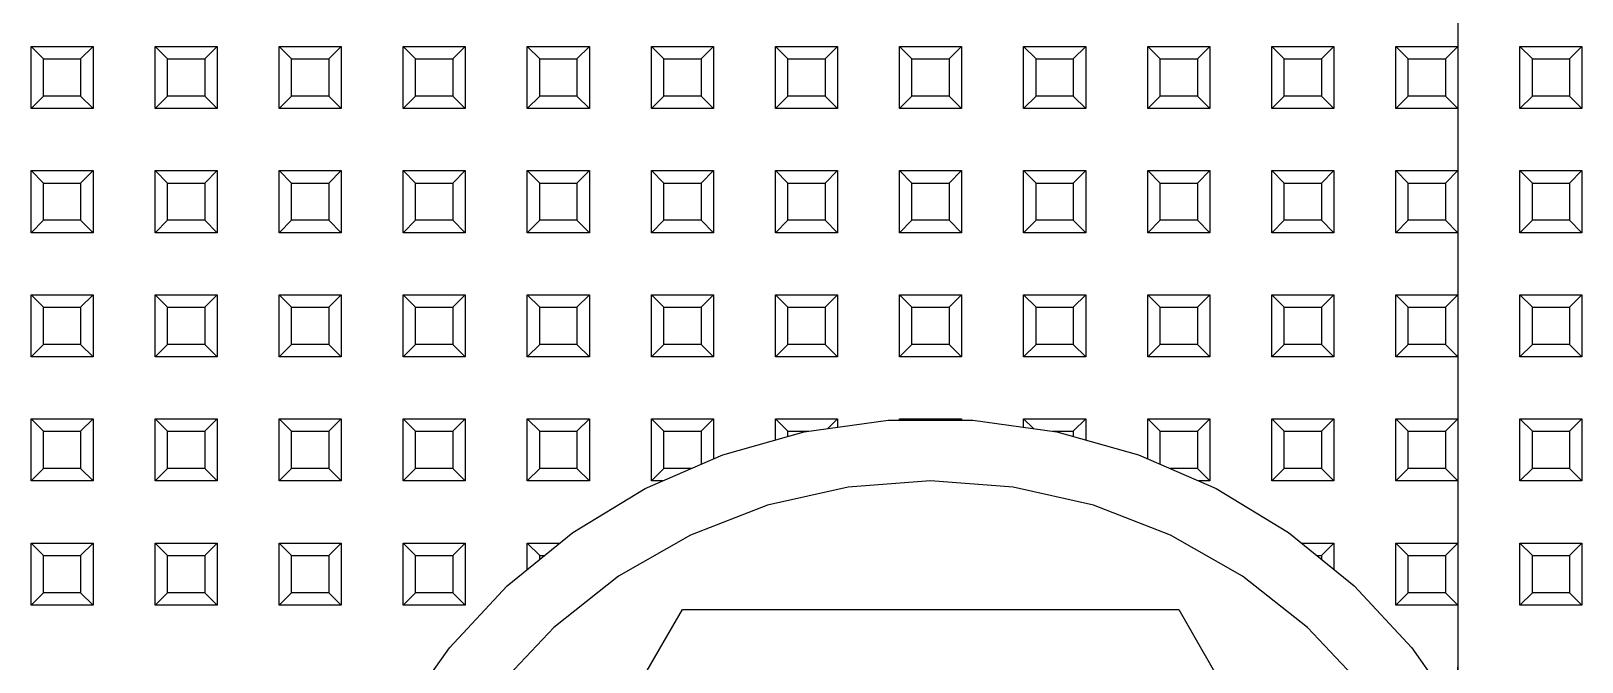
# Model space of a CAD drawing. Header units: millimetres. Extents: x 0 to 156, y 0 to 155.
# Drawn here: x 111.5 to 136.5, y 20.08 to 30.25 of the extents above; entities that cross this region are included whole.
import ezdxf

# ---------------------------------------------------------------- set-up
doc = ezdxf.new("R2010")
doc.units = ezdxf.units.MM

# ---------------------------------------------------------------- blocks, each defined once
blk = doc.blocks.new('CHINT_70dbcf6fe7c4519691b3c42ff544d895_FACE_0')
at = {"color": 141, "linetype": 'Continuous', "true_color": 0x40d9ff}
for p, q in [((111.7, 29.8), (111.5, 30)), ((111.5, 29), (111.5, 30)), ((111.5, 30), (112.5, 30)), ((112.3, 29.8), (112.5, 30)), ((112.5, 30), (112.5, 29)), ((113.7, 29.8), (113.5, 30)), ((113.5, 29), (113.5, 30)), ((113.5, 30), (114.5, 30)), ((114.3, 29.8), (114.5, 30)), ((114.5, 30), (114.5, 29)), ((115.7, 29.8), (115.5, 30)), ((115.5, 29), (115.5, 30)), ((115.5, 30), (116.5, 30)), ((116.3, 29.8), (116.5, 30)), ((116.5, 30), (116.5, 29)), ((117.7, 29.8), (117.5, 30)), ((117.5, 29), (117.5, 30)), ((117.5, 30), (118.5, 30)), ((118.3, 29.8), (118.5, 30)), ((118.5, 30), (118.5, 29)), ((119.7, 29.8), (119.5, 30)), ((119.5, 29), (119.5, 30)), ((119.5, 30), (120.5, 30)), ((120.3, 29.8), (120.5, 30)), ((120.5, 30), (120.5, 29)), ((121.7, 29.8), (121.5, 30)), ((121.5, 29), (121.5, 30)), ((121.5, 30), (122.5, 30)), ((122.3, 29.8), (122.5, 30)), ((122.5, 30), (122.5, 29)), ((123.7, 29.8), (123.5, 30)), ((123.5, 29), (123.5, 30)), ((123.5, 30), (124.5, 30)), ((124.3, 29.8), (124.5, 30)), ((124.5, 30), (124.5, 29)), ((125.7, 29.8), (125.5, 30)), ((125.5, 29), (125.5, 30)), ((125.5, 30), (126.5, 30)), ((126.3, 29.8), (126.5, 30)), ((126.5, 30), (126.5, 29)), ((127.7, 29.8), (127.5, 30)), ((127.5, 29), (127.5, 30)), ((127.5, 30), (128.5, 30)), ((128.3, 29.8), (128.5, 30)), ((128.5, 30), (128.5, 29)), ((129.7, 29.8), (129.5, 30)), ((129.5, 29), (129.5, 30)), ((129.5, 30), (130.5, 30)), ((130.3, 29.8), (130.5, 30)), ((130.5, 30), (130.5, 29)), ((131.7, 29.8), (131.5, 30)), ((131.5, 29), (131.5, 30)), ((131.5, 30), (132.5, 30)), ((132.3, 29.8), (132.5, 30)), ((132.5, 30), (132.5, 29)), ((133.7, 29.8), (133.5, 30)), ((133.5, 29), (133.5, 30)), ((133.5, 30), (134.5, 30)), ((134.3, 29.8), (134.5, 30)), ((134.5, 30), (134.5, 29)), ((135.7, 29.8), (135.5, 30)), ((135.5, 29), (135.5, 30)), ((135.5, 30), (136.5, 30)), ((136.3, 29.8), (136.5, 30)), ((136.5, 30), (136.5, 29)), ((111.7, 29.8), (112.3, 29.8)), ((111.7, 29.2), (111.7, 29.8)), ((112.3, 29.8), (112.3, 29.2)), ((113.7, 29.8), (114.3, 29.8)), ((113.7, 29.2), (113.7, 29.8)), ((114.3, 29.8), (114.3, 29.2)), ((115.7, 29.8), (116.3, 29.8)), ((115.7, 29.2), (115.7, 29.8)), ((116.3, 29.8), (116.3, 29.2)), ((117.7, 29.8), (118.3, 29.8)), ((117.7, 29.2), (117.7, 29.8)), ((118.3, 29.8), (118.3, 29.2)), ((119.7, 29.8), (120.3, 29.8)), ((119.7, 29.2), (119.7, 29.8)), ((120.3, 29.8), (120.3, 29.2)), ((121.7, 29.8), (122.3, 29.8)), ((121.7, 29.2), (121.7, 29.8)), ((122.3, 29.8), (122.3, 29.2)), ((123.7, 29.8), (124.3, 29.8)), ((123.7, 29.2), (123.7, 29.8)), ((124.3, 29.8), (124.3, 29.2)), ((125.7, 29.8), (126.3, 29.8)), ((125.7, 29.2), (125.7, 29.8)), ((126.3, 29.8), (126.3, 29.2)), ((127.7, 29.8), (128.3, 29.8)), ((127.7, 29.2), (127.7, 29.8)), ((128.3, 29.8), (128.3, 29.2)), ((129.7, 29.8), (130.3, 29.8)), ((129.7, 29.2), (129.7, 29.8)), ((130.3, 29.8), (130.3, 29.2)), ((131.7, 29.8), (132.3, 29.8)), ((131.7, 29.2), (131.7, 29.8)), ((132.3, 29.8), (132.3, 29.2)), ((133.7, 29.8), (134.3, 29.8)), ((133.7, 29.2), (133.7, 29.8)), ((134.3, 29.8), (134.3, 29.2)), ((135.7, 29.8), (136.3, 29.8)), ((135.7, 29.2), (135.7, 29.8)), ((136.3, 29.8), (136.3, 29.2)), ((111.7, 29.2), (111.5, 29)), ((112.5, 29), (111.5, 29)), ((112.3, 29.2), (111.7, 29.2)), ((112.3, 29.2), (112.5, 29)), ((113.7, 29.2), (113.5, 29)), ((114.5, 29), (113.5, 29)), ((114.3, 29.2), (113.7, 29.2)), ((114.3, 29.2), (114.5, 29)), ((115.7, 29.2), (115.5, 29)), ((116.5, 29), (115.5, 29)), ((116.3, 29.2), (115.7, 29.2)), ((116.3, 29.2), (116.5, 29)), ((117.7, 29.2), (117.5, 29)), ((118.5, 29), (117.5, 29)), ((118.3, 29.2), (117.7, 29.2)), ((118.3, 29.2), (118.5, 29)), ((119.7, 29.2), (119.5, 29)), ((120.5, 29), (119.5, 29)), ((120.3, 29.2), (119.7, 29.2)), ((120.3, 29.2), (120.5, 29)), ((121.7, 29.2), (121.5, 29)), ((122.5, 29), (121.5, 29)), ((122.3, 29.2), (121.7, 29.2)), ((122.3, 29.2), (122.5, 29)), ((123.7, 29.2), (123.5, 29)), ((124.5, 29), (123.5, 29)), ((124.3, 29.2), (123.7, 29.2)), ((124.3, 29.2), (124.5, 29)), ((125.7, 29.2), (125.5, 29)), ((126.5, 29), (125.5, 29)), ((126.3, 29.2), (125.7, 29.2)), ((126.3, 29.2), (126.5, 29)), ((127.7, 29.2), (127.5, 29)), ((128.5, 29), (127.5, 29)), ((128.3, 29.2), (127.7, 29.2)), ((128.3, 29.2), (128.5, 29)), ((129.7, 29.2), (129.5, 29)), ((130.5, 29), (129.5, 29)), ((130.3, 29.2), (129.7, 29.2)), ((130.3, 29.2), (130.5, 29)), ((131.7, 29.2), (131.5, 29)), ((132.5, 29), (131.5, 29)), ((132.3, 29.2), (131.7, 29.2)), ((132.3, 29.2), (132.5, 29)), ((133.7, 29.2), (133.5, 29)), ((134.5, 29), (133.5, 29)), ((134.3, 29.2), (133.7, 29.2)), ((134.3, 29.2), (134.5, 29)), ((135.7, 29.2), (135.5, 29)), ((136.5, 29), (135.5, 29)), ((136.3, 29.2), (135.7, 29.2)), ((136.3, 29.2), (136.5, 29)), ((111.7, 27.8), (111.5, 28)), ((111.5, 27), (111.5, 28)), ((111.5, 28), (112.5, 28)), ((112.3, 27.8), (112.5, 28)), ((112.5, 28), (112.5, 27)), ((113.7, 27.8), (113.5, 28)), ((113.5, 27), (113.5, 28)), ((113.5, 28), (114.5, 28)), ((114.3, 27.8), (114.5, 28)), ((114.5, 28), (114.5, 27)), ((115.7, 27.8), (115.5, 28)), ((115.5, 27), (115.5, 28)), ((115.5, 28), (116.5, 28)), ((116.3, 27.8), (116.5, 28)), ((116.5, 28), (116.5, 27)), ((117.7, 27.8), (117.5, 28)), ((117.5, 27), (117.5, 28)), ((117.5, 28), (118.5, 28)), ((118.3, 27.8), (118.5, 28)), ((118.5, 28), (118.5, 27)), ((119.7, 27.8), (119.5, 28)), ((119.5, 27), (119.5, 28)), ((119.5, 28), (120.5, 28)), ((120.3, 27.8), (120.5, 28)), ((120.5, 28), (120.5, 27)), ((121.7, 27.8), (121.5, 28)), ((121.5, 27), (121.5, 28)), ((121.5, 28), (122.5, 28)), ((122.3, 27.8), (122.5, 28)), ((122.5, 28), (122.5, 27)), ((123.7, 27.8), (123.5, 28)), ((123.5, 27), (123.5, 28)), ((123.5, 28), (124.5, 28)), ((124.3, 27.8), (124.5, 28)), ((124.5, 28), (124.5, 27)), ((125.7, 27.8), (125.5, 28)), ((125.5, 27), (125.5, 28)), ((125.5, 28), (126.5, 28)), ((126.3, 27.8), (126.5, 28)), ((126.5, 28), (126.5, 27)), ((127.7, 27.8), (127.5, 28)), ((127.5, 27), (127.5, 28)), ((127.5, 28), (128.5, 28)), ((128.3, 27.8), (128.5, 28)), ((128.5, 28), (128.5, 27)), ((129.7, 27.8), (129.5, 28)), ((129.5, 27), (129.5, 28)), ((129.5, 28), (130.5, 28)), ((130.3, 27.8), (130.5, 28)), ((130.5, 28), (130.5, 27)), ((131.7, 27.8), (131.5, 28)), ((131.5, 27), (131.5, 28)), ((131.5, 28), (132.5, 28)), ((132.3, 27.8), (132.5, 28)), ((132.5, 28), (132.5, 27)), ((133.7, 27.8), (133.5, 28)), ((133.5, 27), (133.5, 28)), ((133.5, 28), (134.5, 28)), ((134.3, 27.8), (134.5, 28)), ((134.5, 28), (134.5, 27)), ((135.7, 27.8), (135.5, 28)), ((135.5, 27), (135.5, 28)), ((135.5, 28), (136.5, 28)), ((136.3, 27.8), (136.5, 28)), ((136.5, 28), (136.5, 27)), ((111.7, 27.8), (112.3, 27.8)), ((111.7, 27.2), (111.7, 27.8)), ((112.3, 27.8), (112.3, 27.2)), ((113.7, 27.8), (114.3, 27.8)), ((113.7, 27.2), (113.7, 27.8)), ((114.3, 27.8), (114.3, 27.2)), ((115.7, 27.8), (116.3, 27.8)), ((115.7, 27.2), (115.7, 27.8)), ((116.3, 27.8), (116.3, 27.2)), ((117.7, 27.8), (118.3, 27.8)), ((117.7, 27.2), (117.7, 27.8)), ((118.3, 27.8), (118.3, 27.2)), ((119.7, 27.8), (120.3, 27.8)), ((119.7, 27.2), (119.7, 27.8)), ((120.3, 27.8), (120.3, 27.2)), ((121.7, 27.8), (122.3, 27.8)), ((121.7, 27.2), (121.7, 27.8)), ((122.3, 27.8), (122.3, 27.2)), ((123.7, 27.8), (124.3, 27.8)), ((123.7, 27.2), (123.7, 27.8)), ((124.3, 27.8), (124.3, 27.2)), ((125.7, 27.8), (126.3, 27.8)), ((125.7, 27.2), (125.7, 27.8)), ((126.3, 27.8), (126.3, 27.2)), ((127.7, 27.8), (128.3, 27.8)), ((127.7, 27.2), (127.7, 27.8)), ((128.3, 27.8), (128.3, 27.2)), ((129.7, 27.8), (130.3, 27.8)), ((129.7, 27.2), (129.7, 27.8)), ((130.3, 27.8), (130.3, 27.2)), ((131.7, 27.8), (132.3, 27.8)), ((131.7, 27.2), (131.7, 27.8)), ((132.3, 27.8), (132.3, 27.2)), ((133.7, 27.8), (134.3, 27.8)), ((133.7, 27.2), (133.7, 27.8)), ((134.3, 27.8), (134.3, 27.2)), ((135.7, 27.8), (136.3, 27.8)), ((135.7, 27.2), (135.7, 27.8)), ((136.3, 27.8), (136.3, 27.2)), ((111.7, 27.2), (111.5, 27)), ((112.5, 27), (111.5, 27)), ((112.3, 27.2), (111.7, 27.2)), ((112.3, 27.2), (112.5, 27)), ((113.7, 27.2), (113.5, 27)), ((114.5, 27), (113.5, 27)), ((114.3, 27.2), (113.7, 27.2)), ((114.3, 27.2), (114.5, 27)), ((115.7, 27.2), (115.5, 27)), ((116.5, 27), (115.5, 27)), ((116.3, 27.2), (115.7, 27.2)), ((116.3, 27.2), (116.5, 27)), ((117.7, 27.2), (117.5, 27)), ((118.5, 27), (117.5, 27)), ((118.3, 27.2), (117.7, 27.2)), ((118.3, 27.2), (118.5, 27)), ((119.7, 27.2), (119.5, 27)), ((120.5, 27), (119.5, 27)), ((120.3, 27.2), (119.7, 27.2)), ((120.3, 27.2), (120.5, 27)), ((121.7, 27.2), (121.5, 27)), ((122.5, 27), (121.5, 27)), ((122.3, 27.2), (121.7, 27.2)), ((122.3, 27.2), (122.5, 27)), ((123.7, 27.2), (123.5, 27)), ((124.5, 27), (123.5, 27)), ((124.3, 27.2), (123.7, 27.2)), ((124.3, 27.2), (124.5, 27)), ((125.7, 27.2), (125.5, 27)), ((126.5, 27), (125.5, 27)), ((126.3, 27.2), (125.7, 27.2)), ((126.3, 27.2), (126.5, 27)), ((127.7, 27.2), (127.5, 27)), ((128.5, 27), (127.5, 27)), ((128.3, 27.2), (127.7, 27.2)), ((128.3, 27.2), (128.5, 27)), ((129.7, 27.2), (129.5, 27)), ((130.5, 27), (129.5, 27)), ((130.3, 27.2), (129.7, 27.2)), ((130.3, 27.2), (130.5, 27)), ((131.7, 27.2), (131.5, 27)), ((132.5, 27), (131.5, 27)), ((132.3, 27.2), (131.7, 27.2)), ((132.3, 27.2), (132.5, 27)), ((133.7, 27.2), (133.5, 27)), ((134.5, 27), (133.5, 27)), ((134.3, 27.2), (133.7, 27.2)), ((134.3, 27.2), (134.5, 27)), ((135.7, 27.2), (135.5, 27)), ((136.5, 27), (135.5, 27)), ((136.3, 27.2), (135.7, 27.2)), ((136.3, 27.2), (136.5, 27)), ((111.7, 25.8), (111.5, 26)), ((111.5, 25), (111.5, 26)), ((111.5, 26), (112.5, 26)), ((112.3, 25.8), (112.5, 26)), ((112.5, 26), (112.5, 25)), ((113.7, 25.8), (113.5, 26)), ((113.5, 25), (113.5, 26)), ((113.5, 26), (114.5, 26)), ((114.3, 25.8), (114.5, 26)), ((114.5, 26), (114.5, 25)), ((115.7, 25.8), (115.5, 26)), ((115.5, 25), (115.5, 26)), ((115.5, 26), (116.5, 26)), ((116.3, 25.8), (116.5, 26)), ((116.5, 26), (116.5, 25)), ((117.7, 25.8), (117.5, 26)), ((117.5, 25), (117.5, 26)), ((117.5, 26), (118.5, 26)), ((118.3, 25.8), (118.5, 26)), ((118.5, 26), (118.5, 25)), ((119.7, 25.8), (119.5, 26)), ((119.5, 25), (119.5, 26)), ((119.5, 26), (120.5, 26)), ((120.3, 25.8), (120.5, 26)), ((120.5, 26), (120.5, 25)), ((121.7, 25.8), (121.5, 26)), ((121.5, 25), (121.5, 26)), ((121.5, 26), (122.5, 26)), ((122.3, 25.8), (122.5, 26)), ((122.5, 26), (122.5, 25)), ((123.7, 25.8), (123.5, 26)), ((123.5, 25), (123.5, 26)), ((123.5, 26), (124.5, 26)), ((124.3, 25.8), (124.5, 26)), ((124.5, 26), (124.5, 25)), ((125.7, 25.8), (125.5, 26)), ((125.5, 25), (125.5, 26)), ((125.5, 26), (126.5, 26)), ((126.3, 25.8), (126.5, 26)), ((126.5, 26), (126.5, 25)), ((127.7, 25.8), (127.5, 26)), ((127.5, 25), (127.5, 26)), ((127.5, 26), (128.5, 26)), ((128.3, 25.8), (128.5, 26)), ((128.5, 26), (128.5, 25)), ((129.7, 25.8), (129.5, 26)), ((129.5, 25), (129.5, 26)), ((129.5, 26), (130.5, 26)), ((130.3, 25.8), (130.5, 26)), ((130.5, 26), (130.5, 25)), ((131.7, 25.8), (131.5, 26)), ((131.5, 25), (131.5, 26)), ((131.5, 26), (132.5, 26)), ((132.3, 25.8), (132.5, 26)), ((132.5, 26), (132.5, 25)), ((133.7, 25.8), (133.5, 26)), ((133.5, 25), (133.5, 26)), ((133.5, 26), (134.5, 26)), ((134.3, 25.8), (134.5, 26)), ((134.5, 26), (134.5, 25)), ((135.7, 25.8), (135.5, 26)), ((135.5, 25), (135.5, 26)), ((135.5, 26), (136.5, 26)), ((136.3, 25.8), (136.5, 26)), ((136.5, 26), (136.5, 25)), ((111.7, 25.8), (112.3, 25.8)), ((111.7, 25.2), (111.7, 25.8)), ((112.3, 25.8), (112.3, 25.2)), ((113.7, 25.8), (114.3, 25.8)), ((113.7, 25.2), (113.7, 25.8)), ((114.3, 25.8), (114.3, 25.2)), ((115.7, 25.8), (116.3, 25.8)), ((115.7, 25.2), (115.7, 25.8)), ((116.3, 25.8), (116.3, 25.2)), ((117.7, 25.8), (118.3, 25.8)), ((117.7, 25.2), (117.7, 25.8)), ((118.3, 25.8), (118.3, 25.2)), ((119.7, 25.8), (120.3, 25.8)), ((119.7, 25.2), (119.7, 25.8)), ((120.3, 25.8), (120.3, 25.2)), ((121.7, 25.8), (122.3, 25.8)), ((121.7, 25.2), (121.7, 25.8)), ((122.3, 25.8), (122.3, 25.2)), ((123.7, 25.8), (124.3, 25.8)), ((123.7, 25.2), (123.7, 25.8)), ((124.3, 25.8), (124.3, 25.2)), ((125.7, 25.8), (126.3, 25.8)), ((125.7, 25.2), (125.7, 25.8)), ((126.3, 25.8), (126.3, 25.2)), ((127.7, 25.8), (128.3, 25.8)), ((127.7, 25.2), (127.7, 25.8)), ((128.3, 25.8), (128.3, 25.2)), ((129.7, 25.8), (130.3, 25.8)), ((129.7, 25.2), (129.7, 25.8)), ((130.3, 25.8), (130.3, 25.2)), ((131.7, 25.8), (132.3, 25.8)), ((131.7, 25.2), (131.7, 25.8)), ((132.3, 25.8), (132.3, 25.2)), ((133.7, 25.8), (134.3, 25.8)), ((133.7, 25.2), (133.7, 25.8)), ((134.3, 25.8), (134.3, 25.2)), ((135.7, 25.8), (136.3, 25.8)), ((135.7, 25.2), (135.7, 25.8)), ((136.3, 25.8), (136.3, 25.2)), ((111.7, 25.2), (111.5, 25)), ((112.5, 25), (111.5, 25)), ((112.3, 25.2), (111.7, 25.2)), ((112.3, 25.2), (112.5, 25)), ((113.7, 25.2), (113.5, 25)), ((114.5, 25), (113.5, 25)), ((114.3, 25.2), (113.7, 25.2)), ((114.3, 25.2), (114.5, 25)), ((115.7, 25.2), (115.5, 25)), ((116.5, 25), (115.5, 25)), ((116.3, 25.2), (115.7, 25.2)), ((116.3, 25.2), (116.5, 25)), ((117.7, 25.2), (117.5, 25)), ((118.5, 25), (117.5, 25)), ((118.3, 25.2), (117.7, 25.2)), ((118.3, 25.2), (118.5, 25)), ((119.7, 25.2), (119.5, 25)), ((120.5, 25), (119.5, 25)), ((120.3, 25.2), (119.7, 25.2)), ((120.3, 25.2), (120.5, 25)), ((121.7, 25.2), (121.5, 25)), ((122.5, 25), (121.5, 25)), ((122.3, 25.2), (121.7, 25.2)), ((122.3, 25.2), (122.5, 25)), ((123.7, 25.2), (123.5, 25)), ((124.5, 25), (123.5, 25)), ((124.3, 25.2), (123.7, 25.2)), ((124.3, 25.2), (124.5, 25)), ((125.7, 25.2), (125.5, 25)), ((126.5, 25), (125.5, 25)), ((126.3, 25.2), (125.7, 25.2)), ((126.3, 25.2), (126.5, 25)), ((127.7, 25.2), (127.5, 25)), ((128.5, 25), (127.5, 25)), ((128.3, 25.2), (127.7, 25.2)), ((128.3, 25.2), (128.5, 25)), ((129.7, 25.2), (129.5, 25)), ((130.5, 25), (129.5, 25)), ((130.3, 25.2), (129.7, 25.2)), ((130.3, 25.2), (130.5, 25)), ((131.7, 25.2), (131.5, 25)), ((132.5, 25), (131.5, 25)), ((132.3, 25.2), (131.7, 25.2)), ((132.3, 25.2), (132.5, 25)), ((133.7, 25.2), (133.5, 25)), ((134.5, 25), (133.5, 25)), ((134.3, 25.2), (133.7, 25.2)), ((134.3, 25.2), (134.5, 25)), ((135.7, 25.2), (135.5, 25)), ((136.5, 25), (135.5, 25)), ((136.3, 25.2), (135.7, 25.2)), ((136.3, 25.2), (136.5, 25)), ((111.7, 23.8), (111.5, 24)), ((111.5, 23), (111.5, 24)), ((111.5, 24), (112.5, 24)), ((112.3, 23.8), (112.5, 24)), ((112.5, 24), (112.5, 23)), ((113.7, 23.8), (113.5, 24)), ((113.5, 23), (113.5, 24)), ((113.5, 24), (114.5, 24)), ((114.3, 23.8), (114.5, 24)), ((114.5, 24), (114.5, 23)), ((115.7, 23.8), (115.5, 24)), ((115.5, 23), (115.5, 24)), ((115.5, 24), (116.5, 24)), ((116.3, 23.8), (116.5, 24)), ((116.5, 24), (116.5, 23)), ((117.7, 23.8), (117.5, 24)), ((117.5, 23), (117.5, 24)), ((117.5, 24), (118.5, 24)), ((118.3, 23.8), (118.5, 24)), ((118.5, 24), (118.5, 23)), ((119.7, 23.8), (119.5, 24)), ((119.5, 23), (119.5, 24)), ((119.5, 24), (120.5, 24)), ((120.3, 23.8), (120.5, 24)), ((120.5, 24), (120.5, 23)), ((121.7, 23.8), (121.5, 24)), ((121.5, 23), (121.5, 24)), ((121.5, 24), (122.5, 24)), ((122.3, 23.8), (122.5, 24)), ((122.5, 24), (122.5, 23.357)), ((123.7, 23.8), (123.5, 24)), ((123.5, 23.66), (123.5, 24)), ((123.5, 24), (124.5, 24)), ((124.343, 23.843), (124.5, 24)), ((124.5, 24), (124.5, 23.864)), ((125.523, 23.977), (125.5, 24)), ((125.5, 23.977), (125.5, 24)), ((125.5, 24), (126.5, 24)), ((126.477, 23.977), (126.5, 24)), ((126.5, 24), (126.5, 23.977)), ((127.657, 23.843), (127.5, 24)), ((127.5, 23.864), (127.5, 24)), ((127.5, 24), (128.5, 24)), ((128.3, 23.8), (128.5, 24)), ((128.5, 24), (128.5, 23.66)), ((129.7, 23.8), (129.5, 24)), ((129.5, 23.357), (129.5, 24)), ((129.5, 24), (130.5, 24)), ((130.3, 23.8), (130.5, 24)), ((130.5, 24), (130.5, 23)), ((131.7, 23.8), (131.5, 24)), ((131.5, 23), (131.5, 24)), ((131.5, 24), (132.5, 24)), ((132.3, 23.8), (132.5, 24)), ((132.5, 24), (132.5, 23)), ((133.7, 23.8), (133.5, 24)), ((133.5, 23), (133.5, 24)), ((133.5, 24), (134.5, 24)), ((134.3, 23.8), (134.5, 24)), ((134.5, 24), (134.5, 23)), ((135.7, 23.8), (135.5, 24)), ((135.5, 23), (135.5, 24)), ((135.5, 24), (136.5, 24)), ((136.3, 23.8), (136.5, 24)), ((136.5, 24), (136.5, 23)), ((111.7, 23.8), (112.3, 23.8)), ((111.7, 23.2), (111.7, 23.8)), ((112.3, 23.8), (112.3, 23.2)), ((113.7, 23.8), (114.3, 23.8)), ((113.7, 23.2), (113.7, 23.8)), ((114.3, 23.8), (114.3, 23.2)), ((115.7, 23.8), (116.3, 23.8)), ((115.7, 23.2), (115.7, 23.8)), ((116.3, 23.8), (116.3, 23.2)), ((117.7, 23.8), (118.3, 23.8)), ((117.7, 23.2), (117.7, 23.8)), ((118.3, 23.8), (118.3, 23.2)), ((119.7, 23.8), (120.3, 23.8)), ((119.7, 23.2), (119.7, 23.8)), ((120.3, 23.8), (120.3, 23.2)), ((121.7, 23.8), (122.3, 23.8)), ((121.7, 23.2), (121.7, 23.8)), ((122.3, 23.8), (122.3, 23.27)), ((123.7, 23.8), (124.032, 23.8)), ((123.7, 23.716), (123.7, 23.8)), ((127.968, 23.8), (128.3, 23.8)), ((128.3, 23.8), (128.3, 23.716)), ((129.7, 23.8), (130.3, 23.8)), ((129.7, 23.27), (129.7, 23.8)), ((130.3, 23.8), (130.3, 23.2)), ((131.7, 23.8), (132.3, 23.8)), ((131.7, 23.2), (131.7, 23.8)), ((132.3, 23.8), (132.3, 23.2)), ((133.7, 23.8), (134.3, 23.8)), ((133.7, 23.2), (133.7, 23.8)), ((134.3, 23.8), (134.3, 23.2)), ((135.7, 23.8), (136.3, 23.8)), ((135.7, 23.2), (135.7, 23.8)), ((136.3, 23.8), (136.3, 23.2)), ((111.7, 23.2), (111.5, 23)), ((112.5, 23), (111.5, 23)), ((112.3, 23.2), (111.7, 23.2)), ((112.3, 23.2), (112.5, 23)), ((113.7, 23.2), (113.5, 23)), ((114.5, 23), (113.5, 23)), ((114.3, 23.2), (113.7, 23.2)), ((114.3, 23.2), (114.5, 23)), ((115.7, 23.2), (115.5, 23)), ((116.5, 23), (115.5, 23)), ((116.3, 23.2), (115.7, 23.2)), ((116.3, 23.2), (116.5, 23)), ((117.7, 23.2), (117.5, 23)), ((118.5, 23), (117.5, 23)), ((118.3, 23.2), (117.7, 23.2)), ((118.3, 23.2), (118.5, 23)), ((119.7, 23.2), (119.5, 23)), ((120.5, 23), (119.5, 23)), ((120.3, 23.2), (119.7, 23.2)), ((120.3, 23.2), (120.5, 23)), ((121.7, 23.2), (121.5, 23)), ((121.678, 23), (121.5, 23)), ((122.139, 23.2), (121.7, 23.2)), ((130.3, 23.2), (129.861, 23.2)), ((130.3, 23.2), (130.5, 23)), ((130.5, 23), (130.322, 23)), ((131.7, 23.2), (131.5, 23)), ((132.5, 23), (131.5, 23)), ((132.3, 23.2), (131.7, 23.2)), ((132.3, 23.2), (132.5, 23)), ((133.7, 23.2), (133.5, 23)), ((134.5, 23), (133.5, 23)), ((134.3, 23.2), (133.7, 23.2)), ((134.3, 23.2), (134.5, 23)), ((135.7, 23.2), (135.5, 23)), ((136.5, 23), (135.5, 23)), ((136.3, 23.2), (135.7, 23.2)), ((136.3, 23.2), (136.5, 23)), ((111.7, 21.8), (111.5, 22)), ((111.5, 21), (111.5, 22)), ((111.5, 22), (112.5, 22)), ((112.3, 21.8), (112.5, 22)), ((112.5, 22), (112.5, 21)), ((113.7, 21.8), (113.5, 22)), ((113.5, 21), (113.5, 22)), ((113.5, 22), (114.5, 22)), ((114.3, 21.8), (114.5, 22)), ((114.5, 22), (114.5, 21)), ((115.7, 21.8), (115.5, 22)), ((115.5, 21), (115.5, 22)), ((115.5, 22), (116.5, 22)), ((116.3, 21.8), (116.5, 22)), ((116.5, 22), (116.5, 21)), ((117.7, 21.8), (117.5, 22)), ((117.5, 21), (117.5, 22)), ((117.5, 22), (118.5, 22)), ((118.3, 21.8), (118.5, 22)), ((118.5, 22), (118.5, 21)), ((119.7, 21.8), (119.5, 22)), ((119.5, 21.573), (119.5, 22)), ((119.5, 22), (120.025, 22)), ((131.975, 22), (132.5, 22)), ((132.3, 21.8), (132.5, 22)), ((132.5, 22), (132.5, 21.573)), ((133.7, 21.8), (133.5, 22)), ((133.5, 21), (133.5, 22)), ((133.5, 22), (134.5, 22)), ((134.3, 21.8), (134.5, 22)), ((134.5, 22), (134.5, 21)), ((135.7, 21.8), (135.5, 22)), ((135.5, 21), (135.5, 22)), ((135.5, 22), (136.5, 22)), ((136.3, 21.8), (136.5, 22)), ((136.5, 22), (136.5, 21)), ((111.7, 21.8), (112.3, 21.8)), ((111.7, 21.2), (111.7, 21.8)), ((112.3, 21.8), (112.3, 21.2)), ((113.7, 21.8), (114.3, 21.8)), ((113.7, 21.2), (113.7, 21.8)), ((114.3, 21.8), (114.3, 21.2)), ((115.7, 21.8), (116.3, 21.8)), ((115.7, 21.2), (115.7, 21.8)), ((116.3, 21.8), (116.3, 21.2)), ((117.7, 21.8), (118.3, 21.8)), ((117.7, 21.2), (117.7, 21.8)), ((118.3, 21.8), (118.3, 21.2)), ((119.7, 21.8), (119.779, 21.8)), ((119.7, 21.736), (119.7, 21.8)), ((132.221, 21.8), (132.3, 21.8)), ((132.3, 21.8), (132.3, 21.736)), ((133.7, 21.8), (134.3, 21.8)), ((133.7, 21.2), (133.7, 21.8)), ((134.3, 21.8), (134.3, 21.2)), ((135.7, 21.8), (136.3, 21.8)), ((135.7, 21.2), (135.7, 21.8)), ((136.3, 21.8), (136.3, 21.2)), ((111.7, 21.2), (111.5, 21)), ((112.5, 21), (111.5, 21)), ((112.3, 21.2), (111.7, 21.2)), ((112.3, 21.2), (112.5, 21)), ((113.7, 21.2), (113.5, 21)), ((114.5, 21), (113.5, 21)), ((114.3, 21.2), (113.7, 21.2)), ((114.3, 21.2), (114.5, 21)), ((115.7, 21.2), (115.5, 21)), ((116.5, 21), (115.5, 21)), ((116.3, 21.2), (115.7, 21.2)), ((116.3, 21.2), (116.5, 21)), ((117.7, 21.2), (117.5, 21)), ((118.5, 21), (117.5, 21)), ((118.3, 21.2), (117.7, 21.2)), ((118.3, 21.2), (118.5, 21)), ((133.7, 21.2), (133.5, 21)), ((134.5, 21), (133.5, 21)), ((134.3, 21.2), (133.7, 21.2)), ((134.3, 21.2), (134.5, 21)), ((135.7, 21.2), (135.5, 21)), ((136.5, 21), (135.5, 21)), ((136.3, 21.2), (135.7, 21.2)), ((136.3, 21.2), (136.5, 21))]:
    blk.add_line(p, q, dxfattribs=at)
for points in [[(134.5, 32), (134.5, 19.258), (134.5, 20)], [(116, 14), (116.093, 15.362), (116.371, 16.698), (116.828, 17.984), (117.456, 19.196), (118.243, 20.311), (119.174, 21.308), (120.233, 22.17), (121.399, 22.879), (122.651, 23.423), (123.965, 23.791), (125.318, 23.977), (126.682, 23.977), (128.035, 23.791), (129.349, 23.423), (130.601, 22.879), (131.767, 22.17), (132.826, 21.308), (133.757, 20.311), (134.544, 19.196), (135.172, 17.984), (135.629, 16.698), (135.907, 15.362), (136, 14)], [(134.964, 14.8), (134.748, 16.115), (134.34, 17.383), (133.749, 18.577), (132.988, 19.671), (132.075, 20.641), (131.028, 21.465), (129.87, 22.125), (128.628, 22.608), (127.329, 22.901), (126, 23), (124.671, 22.901), (123.372, 22.608), (122.13, 22.125), (120.972, 21.465), (119.925, 20.641), (119.012, 19.671), (118.251, 18.577), (117.66, 17.383), (117.252, 16.115), (117.036, 14.8)], [(121.353, 19.807), (121.69, 20.391), (122, 20.928), (122.652, 20.928), (123.354, 20.928), (124.051, 20.928), (124.733, 20.928), (125.806, 20.928), (126.876, 20.928), (127.644, 20.928), (128.423, 20.928), (129.241, 20.928), (130, 20.928), (130.326, 20.363), (130.681, 19.748)]]:
    blk.add_lwpolyline(points, dxfattribs=at)
blk = doc.blocks.new('CHINT_70dbcf6fe7c4519691b3c42ff544d895')
at = {"color": 141, "true_color": 0x40d9ff}
blk.add_blockref('CHINT_70dbcf6fe7c4519691b3c42ff544d895_FACE_0', (0, 0), dxfattribs=at)

msp = doc.modelspace()

# ---------------------------------------------------------------- block references
at = {"color": 141, "true_color": 0x40d9ff}
msp.add_blockref('CHINT_70dbcf6fe7c4519691b3c42ff544d895', (0, 0), dxfattribs=at)

doc.saveas('drawing.dxf')
